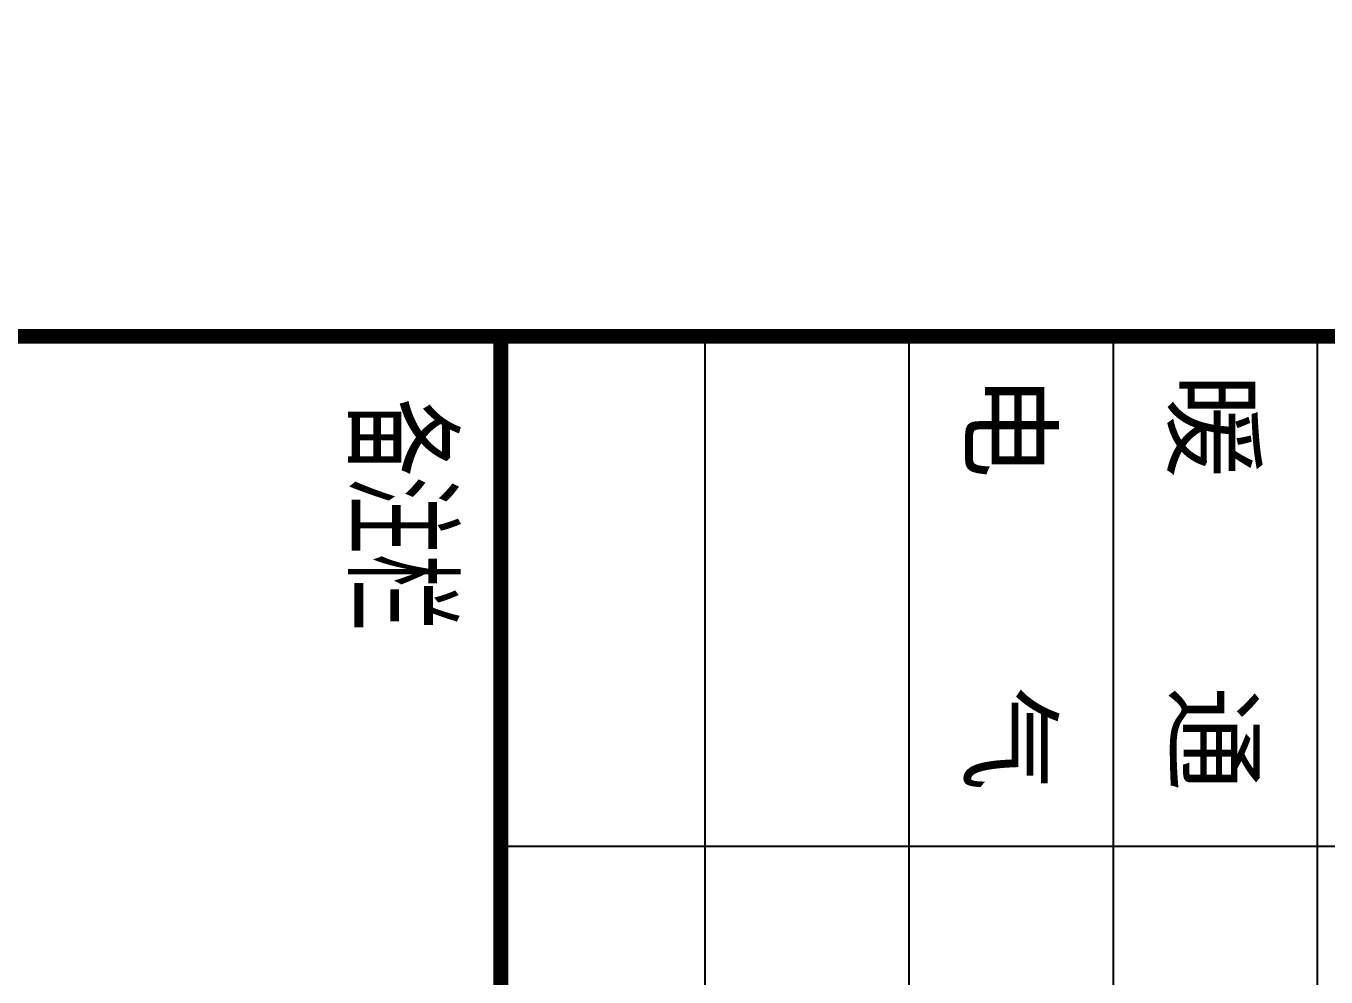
# Model space of a CAD drawing. Extents: x 447413 to 2975780, y -1432727 to 1301644.
# Drawn here: x 2728257 to 2735900, y 59434 to 65025 of the extents above; entities that cross this region are included whole.
import ezdxf

# ---------------------------------------------------------------- set-up
doc = ezdxf.new("R2010")
doc.units = 0
doc.header["$LTSCALE"] = 1000
doc.header["$MEASUREMENT"] = 0
doc.layers.add('图框', color=253, linetype='Continuous')
doc.styles.add('cx_biaoti', font='')
doc.styles.add('cx_sign', font='bzxw.shx', dxfattribs={"width": 0.8, "height": 400, "bigfont": 'bzhz.shx'})
doc.styles.get('cx_biaoti').set_extended_font_data('SimSun')

# ---------------------------------------------------------------- blocks, each defined once
blk = doc.blocks.new('A$C6B0021A6')
at = {"layer": '图框', "color": 153}
for p, q in [((113420, 82320, -84000), (113420, 75920, -84000)), ((111420, 79120, -84000), (117920, 79120, -84000)), ((111420, 78320, -84000), (117920, 78320, -84000)), ((111420, 77520, -84000), (117920, 77520, -84000)), ((111420, 76720, -84000), (117920, 76720, -84000))]:
    blk.add_line(p, q, dxfattribs=at)
at = {"layer": '图框', "color": 153, "const_width": 58, "elevation": -84000}
for points in [[(111420, 1020), (2520, 1020), (2520, 83120), (111420, 83120)], [(111420, 83120), (117920, 83120), (117920, 1020), (111420, 1020)]]:
    blk.add_lwpolyline(points, close=True, dxfattribs=at)
blk.add_lwpolyline([(111420, 75920), (117920, 75920)], dxfattribs=at)
at = {"layer": '图框', "color": 153, "style": 'cx_biaoti'}
for s, p in [('暖    通', (111567.2, 78565.7, -84000)), ('电    气', (111567.2, 77765.7, -84000))]:
    blk.add_text(s, height=300, dxfattribs=at).set_placement(p)
at = {"layer": '图框', "color": 153, "style": 'cx_sign', "width": 0.8}
blk.add_text('备注栏', height=400, dxfattribs=at).set_placement((111663.7, 75320.5, -84000))

msp = doc.modelspace()

# ---------------------------------------------------------------- block references
at = {"xscale": 1.5, "yscale": 1.5, "zscale": 1.5, "rotation": 270}
msp.add_blockref('A$C6B0021A6', (2617168.3, 230330.5, 252000), dxfattribs=at)

doc.saveas('drawing.dxf')
